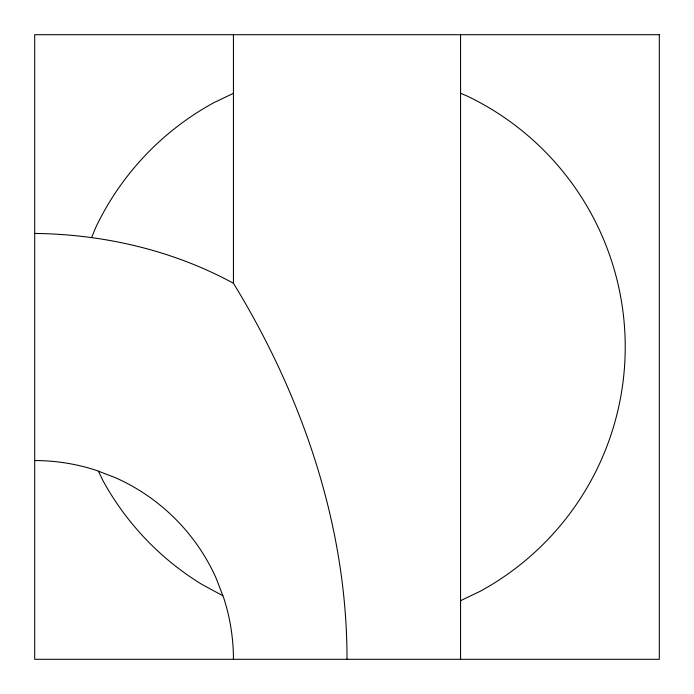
<?xml version="1.0" encoding="UTF-8"?>
<svg xmlns="http://www.w3.org/2000/svg" width="694" height="694" viewBox="0 0 694 694"><rect width="100%" height="100%" fill="white"/><g stroke="black" fill="none" stroke-linecap="round" stroke-linejoin="round"><path stroke-width="1.04" d="M91.521 237.721L95.781 227.415A278.233 278.233 0 0 1 214.047 102.591L233.436 93.326M460.564 600.674L479.953 591.409A278.233 278.233 0 0 0 466.585 95.781L460.564 93.291M34.7 233.436C103.606 234.242 172.737 250.23 233.436 283.256C302.463 396.005 347.165 526.182 347 659.3M222.895 595.773L201.807 584.348A278.233 278.233 0 0 1 102.591 479.953L98.392 471.165M460.564 34.7L460.564 659.3M233.436 34.7L233.436 283.256M34.7 460.564A198.736 198.736 0 0 1 96.11 470.289L115.534 477.75A198.736 198.736 0 0 1 216.25 578.466L223.711 597.89A198.736 198.736 0 0 1 233.436 659.3M659.3 34.7L34.7 34.7L34.7 659.3L659.3 659.3L659.3 34.7"/></g></svg>
